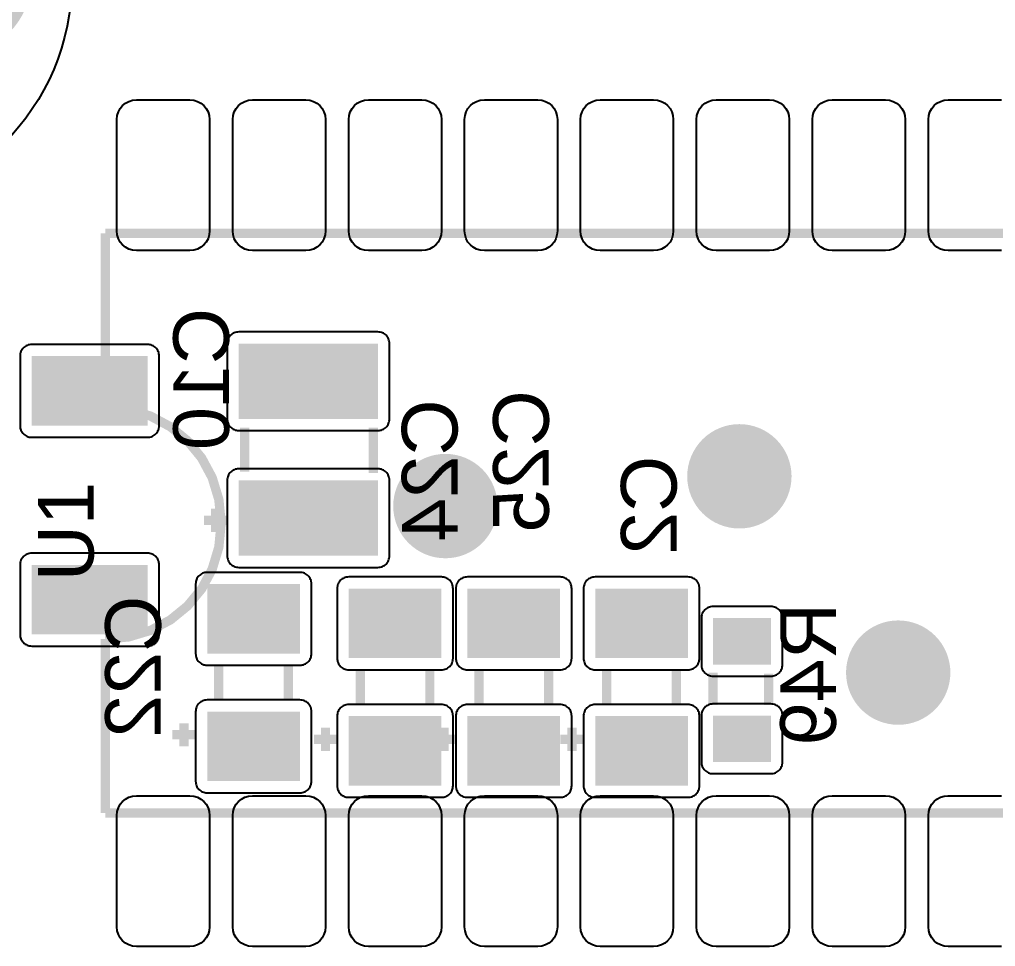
# Model space of a CAD drawing. Header units: inches. Extents: x -2.29 to 2.29, y -2.44 to 2.44.
# Drawn here: x -1.442 to -0.6, y -0.732 to 0.068 of the extents above; entities that cross this region are included whole.
import ezdxf

# ---------------------------------------------------------------- set-up
doc = ezdxf.new("R2010")
doc.units = ezdxf.units.IN
doc.layers.get('0').update_dxf_attribs({"linetype": 'CONTINUOUS'})

# ---------------------------------------------------------------- blocks, each defined once
blk = doc.blocks.new('RPAD')
blk.add_trace([(-0.5, -0.5), (-0.5, 0.5), (0.5, -0.5), (0.5, 0.5)])
blk = doc.blocks.new('EPAD')
at = {"const_width": 0.5}
blk.add_lwpolyline([(-0.25, 0, 1), (0.25, 0, 1)], format="xyb", close=True, dxfattribs=at)

msp = doc.modelspace()

# ---------------------------------------------------------------- linework, layer by layer
for points in [[(-1.29511, -0.131598), (-1.34111, -0.131598), (-1.344586, -0.13126), (-1.3478, -0.130287), (-1.350691, -0.128741), (-1.353196, -0.126684), (-1.355253, -0.12418), (-1.356799, -0.121289), (-1.357772, -0.118074), (-1.35811, -0.114598), (-1.35811, -0.018598), (-1.357772, -0.015122), (-1.356799, -0.011908), (-1.355253, -0.009017), (-1.353196, -0.006513), (-1.350691, -0.004456), (-1.3478, -0.00291), (-1.344586, -0.001937), (-1.34111, -0.001598), (-1.29511, -0.001598), (-1.291634, -0.001937), (-1.28842, -0.00291), (-1.285529, -0.004456), (-1.283024, -0.006513), (-1.280968, -0.009017), (-1.279422, -0.011908), (-1.278448, -0.015122), (-1.27811, -0.018598), (-1.27811, -0.114598), (-1.278448, -0.118074), (-1.279422, -0.121289), (-1.280968, -0.12418), (-1.283024, -0.126684), (-1.285529, -0.128741), (-1.28842, -0.130287), (-1.291634, -0.13126), (-1.29511, -0.131598)], [(-1.19511, -0.131598), (-1.24111, -0.131598), (-1.244586, -0.13126), (-1.2478, -0.130287), (-1.250691, -0.128741), (-1.253196, -0.126684), (-1.255253, -0.12418), (-1.256799, -0.121289), (-1.257772, -0.118074), (-1.25811, -0.114598), (-1.25811, -0.018598), (-1.257772, -0.015122), (-1.256799, -0.011908), (-1.255253, -0.009017), (-1.253196, -0.006513), (-1.250691, -0.004456), (-1.2478, -0.00291), (-1.244586, -0.001937), (-1.24111, -0.001598), (-1.19511, -0.001598), (-1.191634, -0.001937), (-1.18842, -0.00291), (-1.185529, -0.004456), (-1.183024, -0.006513), (-1.180968, -0.009017), (-1.179422, -0.011908), (-1.178448, -0.015122), (-1.17811, -0.018598), (-1.17811, -0.114598), (-1.178448, -0.118074), (-1.179422, -0.121289), (-1.180968, -0.12418), (-1.183024, -0.126684), (-1.185529, -0.128741), (-1.18842, -0.130287), (-1.191634, -0.13126), (-1.19511, -0.131598)], [(-1.09511, -0.131598), (-1.14111, -0.131598), (-1.144586, -0.13126), (-1.1478, -0.130287), (-1.150691, -0.128741), (-1.153196, -0.126684), (-1.155253, -0.12418), (-1.156799, -0.121289), (-1.157772, -0.118074), (-1.15811, -0.114598), (-1.15811, -0.018598), (-1.157772, -0.015122), (-1.156799, -0.011908), (-1.155253, -0.009017), (-1.153196, -0.006513), (-1.150691, -0.004456), (-1.1478, -0.00291), (-1.144586, -0.001937), (-1.14111, -0.001598), (-1.09511, -0.001598), (-1.091634, -0.001937), (-1.08842, -0.00291), (-1.085529, -0.004456), (-1.083024, -0.006513), (-1.080968, -0.009017), (-1.079422, -0.011908), (-1.078448, -0.015122), (-1.07811, -0.018598), (-1.07811, -0.114598), (-1.078448, -0.118074), (-1.079422, -0.121289), (-1.080968, -0.12418), (-1.083024, -0.126684), (-1.085529, -0.128741), (-1.08842, -0.130287), (-1.091634, -0.13126), (-1.09511, -0.131598)], [(-0.99511, -0.131598), (-1.04111, -0.131598), (-1.044586, -0.13126), (-1.0478, -0.130287), (-1.050691, -0.128741), (-1.053196, -0.126684), (-1.055253, -0.12418), (-1.056799, -0.121289), (-1.057772, -0.118074), (-1.05811, -0.114598), (-1.05811, -0.018598), (-1.057772, -0.015122), (-1.056799, -0.011908), (-1.055253, -0.009017), (-1.053196, -0.006513), (-1.050691, -0.004456), (-1.0478, -0.00291), (-1.044586, -0.001937), (-1.04111, -0.001598), (-0.99511, -0.001598), (-0.991634, -0.001937), (-0.98842, -0.00291), (-0.985529, -0.004456), (-0.983024, -0.006513), (-0.980968, -0.009017), (-0.979422, -0.011908), (-0.978448, -0.015122), (-0.97811, -0.018598), (-0.97811, -0.114598), (-0.978448, -0.118074), (-0.979422, -0.121289), (-0.980968, -0.12418), (-0.983024, -0.126684), (-0.985529, -0.128741), (-0.98842, -0.130287), (-0.991634, -0.13126), (-0.99511, -0.131598)], [(-0.89511, -0.131598), (-0.94111, -0.131598), (-0.944586, -0.13126), (-0.9478, -0.130287), (-0.950691, -0.128741), (-0.953196, -0.126684), (-0.955253, -0.12418), (-0.956799, -0.121289), (-0.957772, -0.118074), (-0.95811, -0.114598), (-0.95811, -0.018598), (-0.957772, -0.015122), (-0.956799, -0.011908), (-0.955253, -0.009017), (-0.953196, -0.006513), (-0.950691, -0.004456), (-0.9478, -0.00291), (-0.944586, -0.001937), (-0.94111, -0.001598), (-0.89511, -0.001598), (-0.891634, -0.001937), (-0.88842, -0.00291), (-0.885529, -0.004456), (-0.883024, -0.006513), (-0.880968, -0.009017), (-0.879422, -0.011908), (-0.878448, -0.015122), (-0.87811, -0.018598), (-0.87811, -0.114598), (-0.878448, -0.118074), (-0.879422, -0.121289), (-0.880968, -0.12418), (-0.883024, -0.126684), (-0.885529, -0.128741), (-0.88842, -0.130287), (-0.891634, -0.13126), (-0.89511, -0.131598)], [(-0.79511, -0.131598), (-0.84111, -0.131598), (-0.844586, -0.13126), (-0.8478, -0.130287), (-0.850691, -0.128741), (-0.853196, -0.126684), (-0.855253, -0.12418), (-0.856799, -0.121289), (-0.857772, -0.118074), (-0.85811, -0.114598), (-0.85811, -0.018598), (-0.857772, -0.015122), (-0.856799, -0.011908), (-0.855253, -0.009017), (-0.853196, -0.006513), (-0.850691, -0.004456), (-0.8478, -0.00291), (-0.844586, -0.001937), (-0.84111, -0.001598), (-0.79511, -0.001598), (-0.791634, -0.001937), (-0.78842, -0.00291), (-0.785529, -0.004456), (-0.783024, -0.006513), (-0.780968, -0.009017), (-0.779422, -0.011908), (-0.778448, -0.015122), (-0.77811, -0.018598), (-0.77811, -0.114598), (-0.778448, -0.118074), (-0.779422, -0.121289), (-0.780968, -0.12418), (-0.783024, -0.126684), (-0.785529, -0.128741), (-0.78842, -0.130287), (-0.791634, -0.13126), (-0.79511, -0.131598)], [(-0.69511, -0.131598), (-0.74111, -0.131598), (-0.744586, -0.13126), (-0.7478, -0.130287), (-0.750691, -0.128741), (-0.753196, -0.126684), (-0.755253, -0.12418), (-0.756799, -0.121289), (-0.757772, -0.118074), (-0.75811, -0.114598), (-0.75811, -0.018598), (-0.757772, -0.015122), (-0.756799, -0.011908), (-0.755253, -0.009017), (-0.753196, -0.006513), (-0.750691, -0.004456), (-0.7478, -0.00291), (-0.744586, -0.001937), (-0.74111, -0.001598), (-0.69511, -0.001598), (-0.691634, -0.001937), (-0.68842, -0.00291), (-0.685529, -0.004456), (-0.683024, -0.006513), (-0.680968, -0.009017), (-0.679422, -0.011908), (-0.678448, -0.015122), (-0.67811, -0.018598), (-0.67811, -0.114598), (-0.678448, -0.118074), (-0.679422, -0.121289), (-0.680968, -0.12418), (-0.683024, -0.126684), (-0.685529, -0.128741), (-0.68842, -0.130287), (-0.691634, -0.13126), (-0.69511, -0.131598)], [(-1.262913, -0.211705), (-1.262913, -0.276705), (-1.262863, -0.277744), (-1.262715, -0.278749), (-1.262472, -0.279716), (-1.262142, -0.28064), (-1.261727, -0.281517), (-1.261232, -0.282341), (-1.260663, -0.283108), (-1.260023, -0.283814), (-1.259317, -0.284454), (-1.258549, -0.285024), (-1.257725, -0.285518), (-1.256849, -0.285933), (-1.255925, -0.286264), (-1.254958, -0.286506), (-1.253953, -0.286654), (-1.252913, -0.286705), (-1.132913, -0.286705), (-1.131874, -0.286654), (-1.130869, -0.286506), (-1.129902, -0.286264), (-1.128978, -0.285933), (-1.128102, -0.285518), (-1.127278, -0.285024), (-1.12651, -0.284454), (-1.125804, -0.283814), (-1.125164, -0.283108), (-1.124594, -0.282341), (-1.1241, -0.281517), (-1.123685, -0.28064), (-1.123354, -0.279716), (-1.123112, -0.278749), (-1.122964, -0.277744), (-1.122913, -0.276705), (-1.122913, -0.211705), (-1.122964, -0.210665), (-1.123112, -0.20966), (-1.123354, -0.208693), (-1.123685, -0.207769), (-1.1241, -0.206893), (-1.124594, -0.206069), (-1.125164, -0.205301), (-1.125804, -0.204595), (-1.12651, -0.203955), (-1.127278, -0.203386), (-1.128102, -0.202891), (-1.128978, -0.202476), (-1.129902, -0.202146), (-1.130869, -0.201904), (-1.131874, -0.201755), (-1.132913, -0.201705), (-1.252913, -0.201705), (-1.253953, -0.201755), (-1.254958, -0.201904), (-1.255925, -0.202146), (-1.256849, -0.202476), (-1.257725, -0.202891), (-1.258549, -0.203386), (-1.259317, -0.203955), (-1.260023, -0.204595), (-1.260663, -0.205301), (-1.261232, -0.206069), (-1.261727, -0.206893), (-1.262142, -0.207769), (-1.262472, -0.208693), (-1.262715, -0.20966), (-1.262863, -0.210665), (-1.262913, -0.211705)], [(-1.441543, -0.22252), (-1.441543, -0.28252), (-1.441493, -0.283559), (-1.441344, -0.284564), (-1.441102, -0.285531), (-1.440772, -0.286455), (-1.440357, -0.287331), (-1.439862, -0.288156), (-1.439293, -0.288923), (-1.438653, -0.289629), (-1.437946, -0.290269), (-1.437179, -0.290839), (-1.436355, -0.291333), (-1.435479, -0.291748), (-1.434555, -0.292079), (-1.433588, -0.292321), (-1.432583, -0.292469), (-1.431543, -0.29252), (-1.331543, -0.29252), (-1.330504, -0.292469), (-1.329499, -0.292321), (-1.328532, -0.292079), (-1.327608, -0.291748), (-1.326731, -0.291333), (-1.325907, -0.290839), (-1.32514, -0.290269), (-1.324434, -0.289629), (-1.323794, -0.288923), (-1.323224, -0.288156), (-1.32273, -0.287331), (-1.322315, -0.286455), (-1.321984, -0.285531), (-1.321742, -0.284564), (-1.321594, -0.283559), (-1.321543, -0.28252), (-1.321543, -0.22252), (-1.321594, -0.22148), (-1.321742, -0.220475), (-1.321984, -0.219508), (-1.322315, -0.218584), (-1.32273, -0.217708), (-1.323224, -0.216884), (-1.323794, -0.216116), (-1.324434, -0.21541), (-1.32514, -0.21477), (-1.325907, -0.214201), (-1.326731, -0.213706), (-1.327608, -0.213291), (-1.328532, -0.212961), (-1.329499, -0.212719), (-1.330504, -0.21257), (-1.331543, -0.21252), (-1.431543, -0.21252), (-1.432583, -0.21257), (-1.433588, -0.212719), (-1.434555, -0.212961), (-1.435479, -0.213291), (-1.436355, -0.213706), (-1.437179, -0.214201), (-1.437946, -0.21477), (-1.438653, -0.21541), (-1.439293, -0.216116), (-1.439862, -0.216884), (-1.440357, -0.217708), (-1.440772, -0.218584), (-1.441102, -0.219508), (-1.441344, -0.220475), (-1.441493, -0.22148), (-1.441543, -0.22252)], [(-1.262913, -0.329705), (-1.262913, -0.394705), (-1.262863, -0.395744), (-1.262715, -0.396749), (-1.262472, -0.397716), (-1.262142, -0.39864), (-1.261727, -0.399517), (-1.261232, -0.400341), (-1.260663, -0.401108), (-1.260023, -0.401814), (-1.259317, -0.402454), (-1.258549, -0.403024), (-1.257725, -0.403518), (-1.256849, -0.403933), (-1.255925, -0.404264), (-1.254958, -0.404506), (-1.253953, -0.404654), (-1.252913, -0.404705), (-1.132913, -0.404705), (-1.131874, -0.404654), (-1.130869, -0.404506), (-1.129902, -0.404264), (-1.128978, -0.403933), (-1.128102, -0.403518), (-1.127278, -0.403024), (-1.12651, -0.402454), (-1.125804, -0.401814), (-1.125164, -0.401108), (-1.124594, -0.400341), (-1.1241, -0.399517), (-1.123685, -0.39864), (-1.123354, -0.397716), (-1.123112, -0.396749), (-1.122964, -0.395744), (-1.122913, -0.394705), (-1.122913, -0.329705), (-1.122964, -0.328665), (-1.123112, -0.32766), (-1.123354, -0.326693), (-1.123685, -0.325769), (-1.1241, -0.324893), (-1.124594, -0.324069), (-1.125164, -0.323301), (-1.125804, -0.322595), (-1.12651, -0.321955), (-1.127278, -0.321386), (-1.128102, -0.320891), (-1.128978, -0.320476), (-1.129902, -0.320146), (-1.130869, -0.319904), (-1.131874, -0.319755), (-1.132913, -0.319705), (-1.252913, -0.319705), (-1.253953, -0.319755), (-1.254958, -0.319904), (-1.255925, -0.320146), (-1.256849, -0.320476), (-1.257725, -0.320891), (-1.258549, -0.321386), (-1.259317, -0.321955), (-1.260023, -0.322595), (-1.260663, -0.323301), (-1.261232, -0.324069), (-1.261727, -0.324893), (-1.262142, -0.325769), (-1.262472, -0.326693), (-1.262715, -0.32766), (-1.262863, -0.328665), (-1.262913, -0.329705)], [(-1.441543, -0.40252), (-1.441543, -0.46252), (-1.441493, -0.463559), (-1.441344, -0.464564), (-1.441102, -0.465531), (-1.440772, -0.466455), (-1.440357, -0.467331), (-1.439862, -0.468156), (-1.439293, -0.468923), (-1.438653, -0.469629), (-1.437946, -0.470269), (-1.437179, -0.470839), (-1.436355, -0.471333), (-1.435479, -0.471748), (-1.434555, -0.472079), (-1.433588, -0.472321), (-1.432583, -0.472469), (-1.431543, -0.47252), (-1.331543, -0.47252), (-1.330504, -0.472469), (-1.329499, -0.472321), (-1.328532, -0.472079), (-1.327608, -0.471748), (-1.326731, -0.471333), (-1.325907, -0.470839), (-1.32514, -0.470269), (-1.324434, -0.469629), (-1.323794, -0.468923), (-1.323224, -0.468156), (-1.32273, -0.467331), (-1.322315, -0.466455), (-1.321984, -0.465531), (-1.321742, -0.464564), (-1.321594, -0.463559), (-1.321543, -0.46252), (-1.321543, -0.40252), (-1.321594, -0.40148), (-1.321742, -0.400475), (-1.321984, -0.399508), (-1.322315, -0.398584), (-1.32273, -0.397708), (-1.323224, -0.396884), (-1.323794, -0.396116), (-1.324434, -0.39541), (-1.32514, -0.39477), (-1.325907, -0.394201), (-1.326731, -0.393706), (-1.327608, -0.393291), (-1.328532, -0.392961), (-1.329499, -0.392719), (-1.330504, -0.39257), (-1.331543, -0.39252), (-1.431543, -0.39252), (-1.432583, -0.39257), (-1.433588, -0.392719), (-1.434555, -0.392961), (-1.435479, -0.393291), (-1.436355, -0.393706), (-1.437179, -0.394201), (-1.437946, -0.39477), (-1.438653, -0.39541), (-1.439293, -0.396116), (-1.439862, -0.396884), (-1.440357, -0.397708), (-1.440772, -0.398584), (-1.441102, -0.399508), (-1.441344, -0.400475), (-1.441493, -0.40148), (-1.441543, -0.40252)], [(-1.290157, -0.419055), (-1.290157, -0.479055), (-1.290107, -0.480094), (-1.289959, -0.4811), (-1.289717, -0.482067), (-1.289386, -0.482991), (-1.288971, -0.483867), (-1.288476, -0.484691), (-1.287907, -0.485459), (-1.287267, -0.486165), (-1.286561, -0.486805), (-1.285793, -0.487374), (-1.284969, -0.487869), (-1.284093, -0.488283), (-1.283169, -0.488614), (-1.282202, -0.488856), (-1.281197, -0.489005), (-1.280157, -0.489055), (-1.200157, -0.489055), (-1.199118, -0.489005), (-1.198113, -0.488856), (-1.197146, -0.488614), (-1.196222, -0.488283), (-1.195346, -0.487869), (-1.194522, -0.487374), (-1.193754, -0.486805), (-1.193048, -0.486165), (-1.192408, -0.485459), (-1.191839, -0.484691), (-1.191344, -0.483867), (-1.190929, -0.482991), (-1.190598, -0.482067), (-1.190356, -0.4811), (-1.190208, -0.480094), (-1.190157, -0.479055), (-1.190157, -0.419055), (-1.190208, -0.418016), (-1.190356, -0.417011), (-1.190598, -0.416044), (-1.190929, -0.41512), (-1.191344, -0.414243), (-1.191839, -0.413419), (-1.192408, -0.412652), (-1.193048, -0.411946), (-1.193754, -0.411306), (-1.194522, -0.410736), (-1.195346, -0.410242), (-1.196222, -0.409827), (-1.197146, -0.409496), (-1.198113, -0.409254), (-1.199118, -0.409106), (-1.200157, -0.409055), (-1.280157, -0.409055), (-1.281197, -0.409106), (-1.282202, -0.409254), (-1.283169, -0.409496), (-1.284093, -0.409827), (-1.284969, -0.410242), (-1.285793, -0.410736), (-1.286561, -0.411306), (-1.287267, -0.411946), (-1.287907, -0.412652), (-1.288476, -0.413419), (-1.288971, -0.414243), (-1.289386, -0.41512), (-1.289717, -0.416044), (-1.289959, -0.417011), (-1.290107, -0.418016), (-1.290157, -0.419055)], [(-1.16811, -0.422992), (-1.16811, -0.482992), (-1.16806, -0.484031), (-1.167911, -0.485037), (-1.167669, -0.486004), (-1.167339, -0.486928), (-1.166924, -0.487804), (-1.166429, -0.488628), (-1.16586, -0.489396), (-1.16522, -0.490102), (-1.164513, -0.490742), (-1.163746, -0.491311), (-1.162922, -0.491806), (-1.162046, -0.49222), (-1.161122, -0.492551), (-1.160155, -0.492793), (-1.15915, -0.492942), (-1.15811, -0.492992), (-1.07811, -0.492992), (-1.077071, -0.492942), (-1.076066, -0.492793), (-1.075099, -0.492551), (-1.074175, -0.49222), (-1.073298, -0.491806), (-1.072474, -0.491311), (-1.071707, -0.490742), (-1.071001, -0.490102), (-1.070361, -0.489396), (-1.069791, -0.488628), (-1.069296, -0.487804), (-1.068882, -0.486928), (-1.068551, -0.486004), (-1.068309, -0.485037), (-1.068161, -0.484031), (-1.06811, -0.482992), (-1.06811, -0.422992), (-1.068161, -0.421953), (-1.068309, -0.420948), (-1.068551, -0.419981), (-1.068882, -0.419057), (-1.069296, -0.41818), (-1.069791, -0.417356), (-1.070361, -0.416589), (-1.071001, -0.415883), (-1.071707, -0.415243), (-1.072474, -0.414673), (-1.073298, -0.414179), (-1.074175, -0.413764), (-1.075099, -0.413433), (-1.076066, -0.413191), (-1.077071, -0.413043), (-1.07811, -0.412992), (-1.15811, -0.412992), (-1.15915, -0.413043), (-1.160155, -0.413191), (-1.161122, -0.413433), (-1.162046, -0.413764), (-1.162922, -0.414179), (-1.163746, -0.414673), (-1.164513, -0.415243), (-1.16522, -0.415883), (-1.16586, -0.416589), (-1.166429, -0.417356), (-1.166924, -0.41818), (-1.167339, -0.419057), (-1.167669, -0.419981), (-1.167911, -0.420948), (-1.16806, -0.421953), (-1.16811, -0.422992)], [(-1.065748, -0.422992), (-1.065748, -0.482992), (-1.065698, -0.484031), (-1.065549, -0.485037), (-1.065307, -0.486004), (-1.064976, -0.486928), (-1.064562, -0.487804), (-1.064067, -0.488628), (-1.063498, -0.489396), (-1.062857, -0.490102), (-1.062151, -0.490742), (-1.061384, -0.491311), (-1.06056, -0.491806), (-1.059683, -0.49222), (-1.058759, -0.492551), (-1.057793, -0.492793), (-1.056787, -0.492942), (-1.055748, -0.492992), (-0.975748, -0.492992), (-0.974709, -0.492942), (-0.973704, -0.492793), (-0.972737, -0.492551), (-0.971813, -0.49222), (-0.970936, -0.491806), (-0.970112, -0.491311), (-0.969345, -0.490742), (-0.968639, -0.490102), (-0.967998, -0.489396), (-0.967429, -0.488628), (-0.966934, -0.487804), (-0.96652, -0.486928), (-0.966189, -0.486004), (-0.965947, -0.485037), (-0.965798, -0.484031), (-0.965748, -0.482992), (-0.965748, -0.422992), (-0.965798, -0.421953), (-0.965947, -0.420948), (-0.966189, -0.419981), (-0.96652, -0.419057), (-0.966934, -0.41818), (-0.967429, -0.417356), (-0.967998, -0.416589), (-0.968639, -0.415883), (-0.969345, -0.415243), (-0.970112, -0.414673), (-0.970936, -0.414179), (-0.971813, -0.413764), (-0.972737, -0.413433), (-0.973704, -0.413191), (-0.974709, -0.413043), (-0.975748, -0.412992), (-1.055748, -0.412992), (-1.056787, -0.413043), (-1.057793, -0.413191), (-1.058759, -0.413433), (-1.059683, -0.413764), (-1.06056, -0.414179), (-1.061384, -0.414673), (-1.062151, -0.415243), (-1.062857, -0.415883), (-1.063498, -0.416589), (-1.064067, -0.417356), (-1.064562, -0.41818), (-1.064976, -0.419057), (-1.065307, -0.419981), (-1.065549, -0.420948), (-1.065698, -0.421953), (-1.065748, -0.422992)], [(-0.955512, -0.422992), (-0.955512, -0.482992), (-0.955461, -0.484031), (-0.955313, -0.485037), (-0.955071, -0.486004), (-0.95474, -0.486928), (-0.954326, -0.487804), (-0.953831, -0.488628), (-0.953261, -0.489396), (-0.952621, -0.490102), (-0.951915, -0.490742), (-0.951148, -0.491311), (-0.950324, -0.491806), (-0.949447, -0.49222), (-0.948523, -0.492551), (-0.947556, -0.492793), (-0.946551, -0.492942), (-0.945512, -0.492992), (-0.865512, -0.492992), (-0.864472, -0.492942), (-0.863467, -0.492793), (-0.8625, -0.492551), (-0.861576, -0.49222), (-0.8607, -0.491806), (-0.859876, -0.491311), (-0.859109, -0.490742), (-0.858402, -0.490102), (-0.857762, -0.489396), (-0.857193, -0.488628), (-0.856698, -0.487804), (-0.856283, -0.486928), (-0.855953, -0.486004), (-0.855711, -0.485037), (-0.855562, -0.484031), (-0.855512, -0.482992), (-0.855512, -0.422992), (-0.855562, -0.421953), (-0.855711, -0.420948), (-0.855953, -0.419981), (-0.856283, -0.419057), (-0.856698, -0.41818), (-0.857193, -0.417356), (-0.857762, -0.416589), (-0.858402, -0.415883), (-0.859109, -0.415243), (-0.859876, -0.414673), (-0.8607, -0.414179), (-0.861576, -0.413764), (-0.8625, -0.413433), (-0.863467, -0.413191), (-0.864472, -0.413043), (-0.865512, -0.412992), (-0.945512, -0.412992), (-0.946551, -0.413043), (-0.947556, -0.413191), (-0.948523, -0.413433), (-0.949447, -0.413764), (-0.950324, -0.414179), (-0.951148, -0.414673), (-0.951915, -0.415243), (-0.952621, -0.415883), (-0.953261, -0.416589), (-0.953831, -0.417356), (-0.954326, -0.41818), (-0.95474, -0.419057), (-0.955071, -0.419981), (-0.955313, -0.420948), (-0.955461, -0.421953), (-0.955512, -0.422992)], [(-0.783898, -0.488504), (-0.783898, -0.448504), (-0.783948, -0.447465), (-0.784096, -0.446459), (-0.784339, -0.445493), (-0.784669, -0.444569), (-0.785084, -0.443692), (-0.785579, -0.442868), (-0.786148, -0.4421), (-0.786788, -0.441394), (-0.787494, -0.440754), (-0.788262, -0.440185), (-0.789086, -0.439691), (-0.789962, -0.439276), (-0.790886, -0.438945), (-0.791853, -0.438703), (-0.792858, -0.438554), (-0.793898, -0.438504), (-0.843898, -0.438504), (-0.844937, -0.438554), (-0.845942, -0.438703), (-0.846909, -0.438945), (-0.847833, -0.439276), (-0.848709, -0.439691), (-0.849533, -0.440185), (-0.850301, -0.440754), (-0.851007, -0.441394), (-0.851647, -0.4421), (-0.852217, -0.442868), (-0.852711, -0.443692), (-0.853126, -0.444569), (-0.853457, -0.445493), (-0.853699, -0.446459), (-0.853847, -0.447465), (-0.853898, -0.448504), (-0.853898, -0.488504), (-0.853847, -0.489543), (-0.853699, -0.490548), (-0.853457, -0.491515), (-0.853126, -0.492439), (-0.852711, -0.493316), (-0.852217, -0.49414), (-0.851647, -0.494907), (-0.851007, -0.495613), (-0.850301, -0.496254), (-0.849533, -0.496823), (-0.848709, -0.497317), (-0.847833, -0.497732), (-0.846909, -0.498063), (-0.845942, -0.498305), (-0.844937, -0.498454), (-0.843898, -0.498504), (-0.793898, -0.498504), (-0.792858, -0.498454), (-0.791853, -0.498305), (-0.790886, -0.498063), (-0.789962, -0.497732), (-0.789086, -0.497317), (-0.788262, -0.496823), (-0.787494, -0.496254), (-0.786788, -0.495613), (-0.786148, -0.494907), (-0.785579, -0.49414), (-0.785084, -0.493316), (-0.784669, -0.492439), (-0.784339, -0.491515), (-0.784096, -0.490548), (-0.783948, -0.489543), (-0.783898, -0.488504)], [(-1.290157, -0.529055), (-1.290157, -0.589055), (-1.290107, -0.590094), (-1.289959, -0.5911), (-1.289717, -0.592067), (-1.289386, -0.592991), (-1.288971, -0.593867), (-1.288476, -0.594691), (-1.287907, -0.595459), (-1.287267, -0.596165), (-1.286561, -0.596805), (-1.285793, -0.597374), (-1.284969, -0.597869), (-1.284093, -0.598283), (-1.283169, -0.598614), (-1.282202, -0.598856), (-1.281197, -0.599005), (-1.280157, -0.599055), (-1.200157, -0.599055), (-1.199118, -0.599005), (-1.198113, -0.598856), (-1.197146, -0.598614), (-1.196222, -0.598283), (-1.195346, -0.597869), (-1.194522, -0.597374), (-1.193754, -0.596805), (-1.193048, -0.596165), (-1.192408, -0.595459), (-1.191839, -0.594691), (-1.191344, -0.593867), (-1.190929, -0.592991), (-1.190598, -0.592067), (-1.190356, -0.5911), (-1.190208, -0.590094), (-1.190157, -0.589055), (-1.190157, -0.529055), (-1.190208, -0.528016), (-1.190356, -0.527011), (-1.190598, -0.526044), (-1.190929, -0.52512), (-1.191344, -0.524243), (-1.191839, -0.523419), (-1.192408, -0.522652), (-1.193048, -0.521946), (-1.193754, -0.521306), (-1.194522, -0.520736), (-1.195346, -0.520242), (-1.196222, -0.519827), (-1.197146, -0.519496), (-1.198113, -0.519254), (-1.199118, -0.519106), (-1.200157, -0.519055), (-1.280157, -0.519055), (-1.281197, -0.519106), (-1.282202, -0.519254), (-1.283169, -0.519496), (-1.284093, -0.519827), (-1.284969, -0.520242), (-1.285793, -0.520736), (-1.286561, -0.521306), (-1.287267, -0.521946), (-1.287907, -0.522652), (-1.288476, -0.523419), (-1.288971, -0.524243), (-1.289386, -0.52512), (-1.289717, -0.526044), (-1.289959, -0.527011), (-1.290107, -0.528016), (-1.290157, -0.529055)], [(-1.16811, -0.532992), (-1.16811, -0.592992), (-1.16806, -0.594031), (-1.167911, -0.595037), (-1.167669, -0.596004), (-1.167339, -0.596928), (-1.166924, -0.597804), (-1.166429, -0.598628), (-1.16586, -0.599396), (-1.16522, -0.600102), (-1.164513, -0.600742), (-1.163746, -0.601311), (-1.162922, -0.601806), (-1.162046, -0.60222), (-1.161122, -0.602551), (-1.160155, -0.602793), (-1.15915, -0.602942), (-1.15811, -0.602992), (-1.07811, -0.602992), (-1.077071, -0.602942), (-1.076066, -0.602793), (-1.075099, -0.602551), (-1.074175, -0.60222), (-1.073298, -0.601806), (-1.072474, -0.601311), (-1.071707, -0.600742), (-1.071001, -0.600102), (-1.070361, -0.599396), (-1.069791, -0.598628), (-1.069296, -0.597804), (-1.068882, -0.596928), (-1.068551, -0.596004), (-1.068309, -0.595037), (-1.068161, -0.594031), (-1.06811, -0.592992), (-1.06811, -0.532992), (-1.068161, -0.531953), (-1.068309, -0.530948), (-1.068551, -0.529981), (-1.068882, -0.529057), (-1.069296, -0.52818), (-1.069791, -0.527356), (-1.070361, -0.526589), (-1.071001, -0.525883), (-1.071707, -0.525243), (-1.072474, -0.524673), (-1.073298, -0.524179), (-1.074175, -0.523764), (-1.075099, -0.523433), (-1.076066, -0.523191), (-1.077071, -0.523043), (-1.07811, -0.522992), (-1.15811, -0.522992), (-1.15915, -0.523043), (-1.160155, -0.523191), (-1.161122, -0.523433), (-1.162046, -0.523764), (-1.162922, -0.524179), (-1.163746, -0.524673), (-1.164513, -0.525243), (-1.16522, -0.525883), (-1.16586, -0.526589), (-1.166429, -0.527356), (-1.166924, -0.52818), (-1.167339, -0.529057), (-1.167669, -0.529981), (-1.167911, -0.530948), (-1.16806, -0.531953), (-1.16811, -0.532992)], [(-1.065748, -0.532992), (-1.065748, -0.592992), (-1.065698, -0.594031), (-1.065549, -0.595037), (-1.065307, -0.596004), (-1.064976, -0.596928), (-1.064562, -0.597804), (-1.064067, -0.598628), (-1.063498, -0.599396), (-1.062857, -0.600102), (-1.062151, -0.600742), (-1.061384, -0.601311), (-1.06056, -0.601806), (-1.059683, -0.60222), (-1.058759, -0.602551), (-1.057793, -0.602793), (-1.056787, -0.602942), (-1.055748, -0.602992), (-0.975748, -0.602992), (-0.974709, -0.602942), (-0.973704, -0.602793), (-0.972737, -0.602551), (-0.971813, -0.60222), (-0.970936, -0.601806), (-0.970112, -0.601311), (-0.969345, -0.600742), (-0.968639, -0.600102), (-0.967998, -0.599396), (-0.967429, -0.598628), (-0.966934, -0.597804), (-0.96652, -0.596928), (-0.966189, -0.596004), (-0.965947, -0.595037), (-0.965798, -0.594031), (-0.965748, -0.592992), (-0.965748, -0.532992), (-0.965798, -0.531953), (-0.965947, -0.530948), (-0.966189, -0.529981), (-0.96652, -0.529057), (-0.966934, -0.52818), (-0.967429, -0.527356), (-0.967998, -0.526589), (-0.968639, -0.525883), (-0.969345, -0.525243), (-0.970112, -0.524673), (-0.970936, -0.524179), (-0.971813, -0.523764), (-0.972737, -0.523433), (-0.973704, -0.523191), (-0.974709, -0.523043), (-0.975748, -0.522992), (-1.055748, -0.522992), (-1.056787, -0.523043), (-1.057793, -0.523191), (-1.058759, -0.523433), (-1.059683, -0.523764), (-1.06056, -0.524179), (-1.061384, -0.524673), (-1.062151, -0.525243), (-1.062857, -0.525883), (-1.063498, -0.526589), (-1.064067, -0.527356), (-1.064562, -0.52818), (-1.064976, -0.529057), (-1.065307, -0.529981), (-1.065549, -0.530948), (-1.065698, -0.531953), (-1.065748, -0.532992)], [(-0.955512, -0.532992), (-0.955512, -0.592992), (-0.955461, -0.594031), (-0.955313, -0.595037), (-0.955071, -0.596004), (-0.95474, -0.596928), (-0.954326, -0.597804), (-0.953831, -0.598628), (-0.953261, -0.599396), (-0.952621, -0.600102), (-0.951915, -0.600742), (-0.951148, -0.601311), (-0.950324, -0.601806), (-0.949447, -0.60222), (-0.948523, -0.602551), (-0.947556, -0.602793), (-0.946551, -0.602942), (-0.945512, -0.602992), (-0.865512, -0.602992), (-0.864472, -0.602942), (-0.863467, -0.602793), (-0.8625, -0.602551), (-0.861576, -0.60222), (-0.8607, -0.601806), (-0.859876, -0.601311), (-0.859109, -0.600742), (-0.858402, -0.600102), (-0.857762, -0.599396), (-0.857193, -0.598628), (-0.856698, -0.597804), (-0.856283, -0.596928), (-0.855953, -0.596004), (-0.855711, -0.595037), (-0.855562, -0.594031), (-0.855512, -0.592992), (-0.855512, -0.532992), (-0.855562, -0.531953), (-0.855711, -0.530948), (-0.855953, -0.529981), (-0.856283, -0.529057), (-0.856698, -0.52818), (-0.857193, -0.527356), (-0.857762, -0.526589), (-0.858402, -0.525883), (-0.859109, -0.525243), (-0.859876, -0.524673), (-0.8607, -0.524179), (-0.861576, -0.523764), (-0.8625, -0.523433), (-0.863467, -0.523191), (-0.864472, -0.523043), (-0.865512, -0.522992), (-0.945512, -0.522992), (-0.946551, -0.523043), (-0.947556, -0.523191), (-0.948523, -0.523433), (-0.949447, -0.523764), (-0.950324, -0.524179), (-0.951148, -0.524673), (-0.951915, -0.525243), (-0.952621, -0.525883), (-0.953261, -0.526589), (-0.953831, -0.527356), (-0.954326, -0.52818), (-0.95474, -0.529057), (-0.955071, -0.529981), (-0.955313, -0.530948), (-0.955461, -0.531953), (-0.955512, -0.532992)], [(-0.783898, -0.572504), (-0.783898, -0.532504), (-0.783948, -0.531465), (-0.784096, -0.530459), (-0.784339, -0.529493), (-0.784669, -0.528569), (-0.785084, -0.527692), (-0.785579, -0.526868), (-0.786148, -0.5261), (-0.786788, -0.525394), (-0.787494, -0.524754), (-0.788262, -0.524185), (-0.789086, -0.523691), (-0.789962, -0.523276), (-0.790886, -0.522945), (-0.791853, -0.522703), (-0.792858, -0.522554), (-0.793898, -0.522504), (-0.843898, -0.522504), (-0.844937, -0.522554), (-0.845942, -0.522703), (-0.846909, -0.522945), (-0.847833, -0.523276), (-0.848709, -0.523691), (-0.849533, -0.524185), (-0.850301, -0.524754), (-0.851007, -0.525394), (-0.851647, -0.5261), (-0.852217, -0.526868), (-0.852711, -0.527692), (-0.853126, -0.528569), (-0.853457, -0.529493), (-0.853699, -0.530459), (-0.853847, -0.531465), (-0.853898, -0.532504), (-0.853898, -0.572504), (-0.853847, -0.573543), (-0.853699, -0.574548), (-0.853457, -0.575515), (-0.853126, -0.576439), (-0.852711, -0.577316), (-0.852217, -0.57814), (-0.851647, -0.578907), (-0.851007, -0.579613), (-0.850301, -0.580254), (-0.849533, -0.580823), (-0.848709, -0.581317), (-0.847833, -0.581732), (-0.846909, -0.582063), (-0.845942, -0.582305), (-0.844937, -0.582454), (-0.843898, -0.582504), (-0.793898, -0.582504), (-0.792858, -0.582454), (-0.791853, -0.582305), (-0.790886, -0.582063), (-0.789962, -0.581732), (-0.789086, -0.581317), (-0.788262, -0.580823), (-0.787494, -0.580254), (-0.786788, -0.579613), (-0.786148, -0.578907), (-0.785579, -0.57814), (-0.785084, -0.577316), (-0.784669, -0.576439), (-0.784339, -0.575515), (-0.784096, -0.574548), (-0.783948, -0.573543), (-0.783898, -0.572504)], [(-1.34111, -0.601598), (-1.29511, -0.601598), (-1.291634, -0.601937), (-1.28842, -0.60291), (-1.285529, -0.604456), (-1.283024, -0.606513), (-1.280968, -0.609017), (-1.279422, -0.611908), (-1.278448, -0.615122), (-1.27811, -0.618598), (-1.27811, -0.714598), (-1.278448, -0.718074), (-1.279422, -0.721289), (-1.280968, -0.72418), (-1.283024, -0.726684), (-1.285529, -0.728741), (-1.28842, -0.730287), (-1.291634, -0.73126), (-1.29511, -0.731598), (-1.34111, -0.731598), (-1.344586, -0.73126), (-1.3478, -0.730287), (-1.350691, -0.728741), (-1.353196, -0.726684), (-1.355253, -0.72418), (-1.356799, -0.721289), (-1.357772, -0.718074), (-1.35811, -0.714598), (-1.35811, -0.618598), (-1.357772, -0.615122), (-1.356799, -0.611908), (-1.355253, -0.609017), (-1.353196, -0.606513), (-1.350691, -0.604456), (-1.3478, -0.60291), (-1.344586, -0.601937), (-1.34111, -0.601598)], [(-1.24111, -0.601598), (-1.19511, -0.601598), (-1.191634, -0.601937), (-1.18842, -0.60291), (-1.185529, -0.604456), (-1.183024, -0.606513), (-1.180968, -0.609017), (-1.179422, -0.611908), (-1.178448, -0.615122), (-1.17811, -0.618598), (-1.17811, -0.714598), (-1.178448, -0.718074), (-1.179422, -0.721289), (-1.180968, -0.72418), (-1.183024, -0.726684), (-1.185529, -0.728741), (-1.18842, -0.730287), (-1.191634, -0.73126), (-1.19511, -0.731598), (-1.24111, -0.731598), (-1.244586, -0.73126), (-1.2478, -0.730287), (-1.250691, -0.728741), (-1.253196, -0.726684), (-1.255253, -0.72418), (-1.256799, -0.721289), (-1.257772, -0.718074), (-1.25811, -0.714598), (-1.25811, -0.618598), (-1.257772, -0.615122), (-1.256799, -0.611908), (-1.255253, -0.609017), (-1.253196, -0.606513), (-1.250691, -0.604456), (-1.2478, -0.60291), (-1.244586, -0.601937), (-1.24111, -0.601598)], [(-1.14111, -0.601598), (-1.09511, -0.601598), (-1.091634, -0.601937), (-1.08842, -0.60291), (-1.085529, -0.604456), (-1.083024, -0.606513), (-1.080968, -0.609017), (-1.079422, -0.611908), (-1.078448, -0.615122), (-1.07811, -0.618598), (-1.07811, -0.714598), (-1.078448, -0.718074), (-1.079422, -0.721289), (-1.080968, -0.72418), (-1.083024, -0.726684), (-1.085529, -0.728741), (-1.08842, -0.730287), (-1.091634, -0.73126), (-1.09511, -0.731598), (-1.14111, -0.731598), (-1.144586, -0.73126), (-1.1478, -0.730287), (-1.150691, -0.728741), (-1.153196, -0.726684), (-1.155253, -0.72418), (-1.156799, -0.721289), (-1.157772, -0.718074), (-1.15811, -0.714598), (-1.15811, -0.618598), (-1.157772, -0.615122), (-1.156799, -0.611908), (-1.155253, -0.609017), (-1.153196, -0.606513), (-1.150691, -0.604456), (-1.1478, -0.60291), (-1.144586, -0.601937), (-1.14111, -0.601598)], [(-1.04111, -0.601598), (-0.99511, -0.601598), (-0.991634, -0.601937), (-0.98842, -0.60291), (-0.985529, -0.604456), (-0.983024, -0.606513), (-0.980968, -0.609017), (-0.979422, -0.611908), (-0.978448, -0.615122), (-0.97811, -0.618598), (-0.97811, -0.714598), (-0.978448, -0.718074), (-0.979422, -0.721289), (-0.980968, -0.72418), (-0.983024, -0.726684), (-0.985529, -0.728741), (-0.98842, -0.730287), (-0.991634, -0.73126), (-0.99511, -0.731598), (-1.04111, -0.731598), (-1.044586, -0.73126), (-1.0478, -0.730287), (-1.050691, -0.728741), (-1.053196, -0.726684), (-1.055253, -0.72418), (-1.056799, -0.721289), (-1.057772, -0.718074), (-1.05811, -0.714598), (-1.05811, -0.618598), (-1.057772, -0.615122), (-1.056799, -0.611908), (-1.055253, -0.609017), (-1.053196, -0.606513), (-1.050691, -0.604456), (-1.0478, -0.60291), (-1.044586, -0.601937), (-1.04111, -0.601598)], [(-0.94111, -0.601598), (-0.89511, -0.601598), (-0.891634, -0.601937), (-0.88842, -0.60291), (-0.885529, -0.604456), (-0.883024, -0.606513), (-0.880968, -0.609017), (-0.879422, -0.611908), (-0.878448, -0.615122), (-0.87811, -0.618598), (-0.87811, -0.714598), (-0.878448, -0.718074), (-0.879422, -0.721289), (-0.880968, -0.72418), (-0.883024, -0.726684), (-0.885529, -0.728741), (-0.88842, -0.730287), (-0.891634, -0.73126), (-0.89511, -0.731598), (-0.94111, -0.731598), (-0.944586, -0.73126), (-0.9478, -0.730287), (-0.950691, -0.728741), (-0.953196, -0.726684), (-0.955253, -0.72418), (-0.956799, -0.721289), (-0.957772, -0.718074), (-0.95811, -0.714598), (-0.95811, -0.618598), (-0.957772, -0.615122), (-0.956799, -0.611908), (-0.955253, -0.609017), (-0.953196, -0.606513), (-0.950691, -0.604456), (-0.9478, -0.60291), (-0.944586, -0.601937), (-0.94111, -0.601598)], [(-0.84111, -0.601598), (-0.79511, -0.601598), (-0.791634, -0.601937), (-0.78842, -0.60291), (-0.785529, -0.604456), (-0.783024, -0.606513), (-0.780968, -0.609017), (-0.779422, -0.611908), (-0.778448, -0.615122), (-0.77811, -0.618598), (-0.77811, -0.714598), (-0.778448, -0.718074), (-0.779422, -0.721289), (-0.780968, -0.72418), (-0.783024, -0.726684), (-0.785529, -0.728741), (-0.78842, -0.730287), (-0.791634, -0.73126), (-0.79511, -0.731598), (-0.84111, -0.731598), (-0.844586, -0.73126), (-0.8478, -0.730287), (-0.850691, -0.728741), (-0.853196, -0.726684), (-0.855253, -0.72418), (-0.856799, -0.721289), (-0.857772, -0.718074), (-0.85811, -0.714598), (-0.85811, -0.618598), (-0.857772, -0.615122), (-0.856799, -0.611908), (-0.855253, -0.609017), (-0.853196, -0.606513), (-0.850691, -0.604456), (-0.8478, -0.60291), (-0.844586, -0.601937), (-0.84111, -0.601598)], [(-0.74111, -0.601598), (-0.69511, -0.601598), (-0.691634, -0.601937), (-0.68842, -0.60291), (-0.685529, -0.604456), (-0.683024, -0.606513), (-0.680968, -0.609017), (-0.679422, -0.611908), (-0.678448, -0.615122), (-0.67811, -0.618598), (-0.67811, -0.714598), (-0.678448, -0.718074), (-0.679422, -0.721289), (-0.680968, -0.72418), (-0.683024, -0.726684), (-0.685529, -0.728741), (-0.68842, -0.730287), (-0.691634, -0.73126), (-0.69511, -0.731598), (-0.74111, -0.731598), (-0.744586, -0.73126), (-0.7478, -0.730287), (-0.750691, -0.728741), (-0.753196, -0.726684), (-0.755253, -0.72418), (-0.756799, -0.721289), (-0.757772, -0.718074), (-0.75811, -0.714598), (-0.75811, -0.618598), (-0.757772, -0.615122), (-0.756799, -0.611908), (-0.755253, -0.609017), (-0.753196, -0.606513), (-0.750691, -0.604456), (-0.7478, -0.60291), (-0.744586, -0.601937), (-0.74111, -0.601598)]]:
    msp.add_lwpolyline(points, close=True)
for points in [[(-0.59511, -0.131598), (-0.64111, -0.131598), (-0.644586, -0.13126), (-0.6478, -0.130287), (-0.650691, -0.128741), (-0.653196, -0.126684), (-0.655253, -0.12418), (-0.656799, -0.121289), (-0.657772, -0.118074), (-0.65811, -0.114598), (-0.65811, -0.018598), (-0.657772, -0.015122), (-0.656799, -0.011908), (-0.655253, -0.009017), (-0.653196, -0.006513), (-0.650691, -0.004456), (-0.6478, -0.00291), (-0.644586, -0.001937), (-0.64111, -0.001598), (-0.59511, -0.001598)], [(-0.59511, -0.731598), (-0.64111, -0.731598), (-0.644586, -0.73126), (-0.6478, -0.730287), (-0.650691, -0.728741), (-0.653196, -0.726684), (-0.655253, -0.72418), (-0.656799, -0.721289), (-0.657772, -0.718074), (-0.65811, -0.714598), (-0.65811, -0.618598), (-0.657772, -0.615122), (-0.656799, -0.611908), (-0.655253, -0.609017), (-0.653196, -0.606513), (-0.650691, -0.604456), (-0.6478, -0.60291), (-0.644586, -0.601937), (-0.64111, -0.601598), (-0.64111, -0.601598), (-0.59511, -0.601598)]]:
    msp.add_lwpolyline(points)
at = {"const_width": 0.008}
for points in [[(-1.36811, -0.266598), (-1.36811, -0.116598)], [(-1.36811, -0.116598), (0.63189, -0.116598)], [(-1.36811, -0.266598), (-1.36811, -0.116598)], [(-1.36811, -0.116598), (0.63189, -0.116598)], [(-1.36811, -0.266598), (-1.36811, -0.116598)], [(-1.36811, -0.116598), (0.63189, -0.116598)], [(-1.26811, -0.366598), (-1.27011, -0.346224), (-1.27586, -0.327348), (-1.284985, -0.310348), (-1.29711, -0.295598), (-1.31186, -0.283473), (-1.32886, -0.274348), (-1.347735, -0.268598), (-1.36811, -0.266598)], [(-1.26811, -0.366598), (-1.27011, -0.346224), (-1.27586, -0.327348), (-1.284985, -0.310348), (-1.29711, -0.295598), (-1.31186, -0.283473), (-1.32886, -0.274348), (-1.347735, -0.268598), (-1.36811, -0.266598)], [(-1.26811, -0.366598), (-1.27011, -0.346224), (-1.27586, -0.327348), (-1.284985, -0.310348), (-1.29711, -0.295598), (-1.31186, -0.283473), (-1.32886, -0.274348), (-1.347735, -0.268598), (-1.36811, -0.266598)], [(-1.247913, -0.284205), (-1.247913, -0.322205)], [(-1.247913, -0.284205), (-1.247913, -0.322205)], [(-1.247913, -0.284205), (-1.247913, -0.322205)], [(-1.136913, -0.284205), (-1.136913, -0.323205)], [(-1.136913, -0.284205), (-1.136913, -0.323205)], [(-1.136913, -0.284205), (-1.136913, -0.323205)], [(-1.272913, -0.354205), (-1.272913, -0.374205)], [(-1.272913, -0.354205), (-1.272913, -0.374205)], [(-1.272913, -0.354205), (-1.272913, -0.374205)], [(-1.262913, -0.364205), (-1.282913, -0.364205)], [(-1.262913, -0.364205), (-1.282913, -0.364205)], [(-1.262913, -0.364205), (-1.282913, -0.364205)], [(-1.26811, -0.366598), (-1.27011, -0.387261), (-1.27586, -0.40627), (-1.284985, -0.423288), (-1.29711, -0.437973), (-1.31186, -0.449987), (-1.32886, -0.458989), (-1.347735, -0.464639), (-1.36811, -0.466598)], [(-1.26811, -0.366598), (-1.27011, -0.387261), (-1.27586, -0.40627), (-1.284985, -0.423288), (-1.29711, -0.437973), (-1.31186, -0.449987), (-1.32886, -0.458989), (-1.347735, -0.464639), (-1.36811, -0.466598)], [(-1.26811, -0.366598), (-1.27011, -0.387261), (-1.27586, -0.40627), (-1.284985, -0.423288), (-1.29711, -0.437973), (-1.31186, -0.449987), (-1.32886, -0.458989), (-1.347735, -0.464639), (-1.36811, -0.466598)], [(-1.36811, -0.616598), (-1.36811, -0.466598)], [(-1.36811, -0.616598), (-1.36811, -0.466598)], [(-1.36811, -0.616598), (-1.36811, -0.466598)], [(-1.270157, -0.489055), (-1.270157, -0.519055)], [(-1.270157, -0.489055), (-1.270157, -0.519055)], [(-1.270157, -0.489055), (-1.270157, -0.519055)], [(-1.210157, -0.489055), (-1.210157, -0.519055)], [(-1.210157, -0.489055), (-1.210157, -0.519055)], [(-1.210157, -0.489055), (-1.210157, -0.519055)], [(-1.14811, -0.492992), (-1.14811, -0.522992)], [(-1.14811, -0.492992), (-1.14811, -0.522992)], [(-1.14811, -0.492992), (-1.14811, -0.522992)], [(-1.08811, -0.492992), (-1.08811, -0.522992)], [(-1.08811, -0.492992), (-1.08811, -0.522992)], [(-1.08811, -0.492992), (-1.08811, -0.522992)], [(-1.045748, -0.492992), (-1.045748, -0.522992)], [(-1.045748, -0.492992), (-1.045748, -0.522992)], [(-1.045748, -0.492992), (-1.045748, -0.522992)], [(-0.985748, -0.492992), (-0.985748, -0.522992)], [(-0.985748, -0.492992), (-0.985748, -0.522992)], [(-0.985748, -0.492992), (-0.985748, -0.522992)], [(-0.935512, -0.492992), (-0.935512, -0.522992)], [(-0.935512, -0.492992), (-0.935512, -0.522992)], [(-0.935512, -0.492992), (-0.935512, -0.522992)], [(-0.875512, -0.492992), (-0.875512, -0.522992)], [(-0.875512, -0.492992), (-0.875512, -0.522992)], [(-0.875512, -0.492992), (-0.875512, -0.522992)], [(-0.843898, -0.523504), (-0.843898, -0.495504)], [(-0.843898, -0.523504), (-0.843898, -0.495504)], [(-0.843898, -0.523504), (-0.843898, -0.495504)], [(-0.795898, -0.523504), (-0.795898, -0.496504)], [(-0.795898, -0.523504), (-0.795898, -0.496504)], [(-0.795898, -0.523504), (-0.795898, -0.496504)], [(-1.300157, -0.539055), (-1.300157, -0.559055)], [(-1.300157, -0.539055), (-1.300157, -0.559055)], [(-1.300157, -0.539055), (-1.300157, -0.559055)], [(-1.310157, -0.549055), (-1.290157, -0.549055)], [(-1.310157, -0.549055), (-1.290157, -0.549055)], [(-1.310157, -0.549055), (-1.290157, -0.549055)], [(-1.17811, -0.542992), (-1.17811, -0.562992)], [(-1.17811, -0.542992), (-1.17811, -0.562992)], [(-1.17811, -0.542992), (-1.17811, -0.562992)], [(-1.075748, -0.542992), (-1.075748, -0.562992)], [(-1.075748, -0.542992), (-1.075748, -0.562992)], [(-1.075748, -0.542992), (-1.075748, -0.562992)], [(-0.965512, -0.542992), (-0.965512, -0.562992)], [(-0.965512, -0.542992), (-0.965512, -0.562992)], [(-0.965512, -0.542992), (-0.965512, -0.562992)], [(-1.18811, -0.552992), (-1.16811, -0.552992)], [(-1.18811, -0.552992), (-1.16811, -0.552992)], [(-1.18811, -0.552992), (-1.16811, -0.552992)], [(-1.085748, -0.552992), (-1.065748, -0.552992)], [(-1.085748, -0.552992), (-1.065748, -0.552992)], [(-1.085748, -0.552992), (-1.065748, -0.552992)], [(-0.975512, -0.552992), (-0.955512, -0.552992)], [(-0.975512, -0.552992), (-0.955512, -0.552992)], [(-0.975512, -0.552992), (-0.955512, -0.552992)], [(-1.36811, -0.616598), (0.63189, -0.616598)], [(-1.36811, -0.616598), (0.63189, -0.616598)], [(-1.36811, -0.616598), (0.63189, -0.616598)]]:
    msp.add_lwpolyline(points, dxfattribs=at)
msp.add_circle((-1.59685, 0.102362), 0.2)
msp.add_circle((-1.59685, 0.102362), 0.2)
msp.add_circle((-1.59685, 0.102362), 0.2)

# ---------------------------------------------------------------- block references
for p, xscale, yscale in [((-1.49685, 0.102362), 0.13, 0.13), ((-0.821129, -0.326195), 0.09, 0.09), ((-1.074712, -0.351863), 0.09, 0.09), ((-0.684131, -0.495457), 0.09, 0.09)]:
    msp.add_blockref('EPAD', p, dxfattribs=dict(xscale=xscale, yscale=yscale))
for p, xscale, yscale, rotation in [((-1.192913, -0.244205), 0.065, 0.12, 90), ((-1.381543, -0.25252), 0.06, 0.1, 90), ((-1.192913, -0.362205), 0.065, 0.12, 90), ((-1.381543, -0.43252), 0.06, 0.1, 90), ((-1.240157, -0.449055), 0.06, 0.08, 90), ((-1.11811, -0.452992), 0.06, 0.08, 90), ((-1.015748, -0.452992), 0.06, 0.08, 90), ((-0.905512, -0.452992), 0.06, 0.08, 90), ((-0.818898, -0.468504), 0.04, 0.05, 270), ((-1.240157, -0.559055), 0.06, 0.08, 90), ((-1.11811, -0.562992), 0.06, 0.08, 90), ((-1.015748, -0.562992), 0.06, 0.08, 90), ((-0.905512, -0.562992), 0.06, 0.08, 90), ((-0.818898, -0.552504), 0.04, 0.05, 270)]:
    msp.add_blockref('RPAD', p, dxfattribs=dict(xscale=xscale, yscale=yscale, rotation=rotation))

# ---------------------------------------------------------------- texts
at = {"text_generation_flag": 2, "width": 1.041667}
for s, p in [('C10', (-1.261417, -0.180961)), ('C10', (-1.261417, -0.180961)), ('C10', (-1.261417, -0.180961)), ('C25', (-0.985512, -0.25189)), ('C25', (-0.985512, -0.25189)), ('C25', (-0.985512, -0.25189)), ('C24', (-1.064252, -0.259764)), ('C24', (-1.064252, -0.259764)), ('C24', (-1.064252, -0.259764)), ('C2', (-0.875276, -0.308386)), ('C2', (-0.875276, -0.308386)), ('C2', (-0.875276, -0.308386)), ('C22', (-1.320157, -0.429055)), ('C22', (-1.320157, -0.429055)), ('C22', (-1.320157, -0.429055)), ('R49', (-0.737898, -0.435504)), ('R49', (-0.737898, -0.435504)), ('R49', (-0.737898, -0.435504))]:
    msp.add_text(s, height=0.048, rotation=90, dxfattribs=at).set_placement(p)
at = {"width": 1.041667}
msp.add_text('U1', height=0.048, rotation=90, dxfattribs=at).set_placement((-1.37811, -0.416598))
msp.add_text('U1', height=0.048, rotation=90, dxfattribs=at).set_placement((-1.37811, -0.416598))
msp.add_text('U1', height=0.048, rotation=90, dxfattribs=at).set_placement((-1.37811, -0.416598))

doc.saveas('drawing.dxf')
